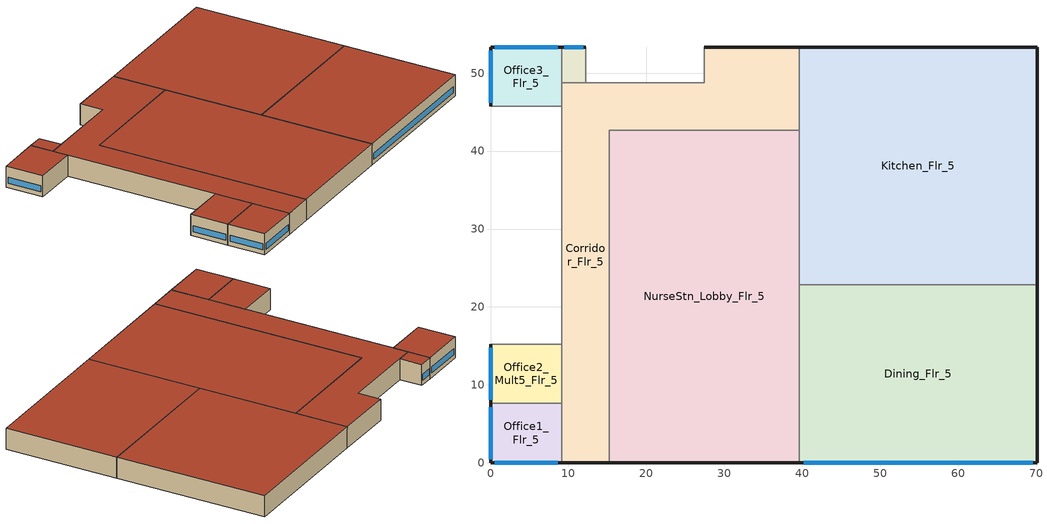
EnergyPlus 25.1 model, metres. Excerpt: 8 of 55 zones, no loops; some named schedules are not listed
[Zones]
Corridor_Flr_5
 floor adiabatic (int_slab_floor): 9.14,0 9.14,48.77 27.43,48.77 27.43,53.34 39.62,53.34 39.62,42.67 15.24,42.67 15.24,0 z17.07
 wall outside (nonres_ext_wall_top): 39.62,53.34 27.43,53.34 / 9.14,0 15.24,0 z17.07:21.34
 wall to NurseStn_Lobby_Flr_5 (int_wall): 15.24,0 15.24,42.67 z17.07:21.34
 wall to NurseStn_Lobby_Flr_5 (Air_Wall): 15.24,42.67 39.62,42.67 z17.07:21.34
 wall adiabatic (int_wall): 27.43,53.34 27.43,48.77 9.14,48.77 9.14,0 z17.07:21.34
 wall to Kitchen_Flr_5 (int_wall): 39.62,42.67 39.62,53.34 z17.07:21.34
 roof outside (nonres_roof): 9.14,0 15.24,0 15.24,42.67 39.62,42.67 39.62,53.34 27.43,53.34 27.43,48.77 9.14,48.77 z21.34
Dining_Flr_5
 floor adiabatic (int_slab_floor): 39.62,0 39.62,22.86 70.1,22.86 70.1,0 z17.07
 wall outside (nonres_ext_wall_top): 39.62,0 70.1,0 70.1,22.86 z17.07:21.34
 wall to Kitchen_Flr_5 (int_wall): 70.1,22.86 39.62,22.86 z17.07:21.34
 wall to NurseStn_Lobby_Flr_5 (int_wall): 39.62,22.86 39.62,0 z17.07:21.34
 window (NonresWindow_U_0.45_SHGC_East_0.25): 40.2,0 69.53,0 z17.99:19.21
 roof outside (nonres_roof): 39.62,0 70.1,0 70.1,22.86 39.62,22.86 z21.34
Kitchen_Flr_5
 floor adiabatic (int_slab_floor): 70.1,53.34 70.1,22.86 39.62,22.86 39.62,53.34 z17.07
 wall outside (nonres_ext_wall_top): 70.1,22.86 70.1,53.34 39.62,53.34 z17.07:21.34
 wall to NurseStn_Lobby_Flr_5 (int_wall): 39.62,42.67 39.62,22.86 z17.07:21.34
 roof outside (nonres_roof): 39.62,53.34 39.62,22.86 70.1,22.86 70.1,53.34 z21.34
NurseStn_Lobby_Flr_5
 floor adiabatic (int_slab_floor): 15.24,0 15.24,42.67 39.62,42.67 39.62,0 z17.07
 wall outside (nonres_ext_wall_top): 15.24,0 39.62,0 z17.07:21.34
 roof outside (nonres_roof): 15.24,0 39.62,0 39.62,42.67 15.24,42.67 z21.34
Office1_Flr_5
 floor adiabatic (int_slab_floor): 9.14,7.62 9.14,0 0,0 0,7.62 z17.07
 wall outside (nonres_ext_wall_top): 0,7.62 0,0 9.14,0 z17.07:21.34
 wall adiabatic (int_wall): 9.14,0 9.14,7.62 0,7.62 z17.07:21.34
 window (NonresWindow_U_0.45_SHGC_East_0.25): 0.55,0 8.6,0 z17.99:19.21
 window (NonresWindow_U_0.45_SHGC_South_0.25): 0,7.16 0,0.46 z17.99:19.21
 roof outside (nonres_roof): 0,7.62 0,0 9.14,0 9.14,7.62 z21.34
Office2_Mult5_Flr_5
 floor adiabatic (int_slab_floor): 9.14,15.24 9.14,7.62 0,7.62 0,15.24 z17.07
 wall outside (nonres_ext_wall_top): 0,15.24 0,7.62 z17.07:21.34
 wall adiabatic (int_wall): 0,7.62 9.14,7.62 9.14,15.24 0,15.24 z17.07:21.34
 window (NonresWindow_U_0.45_SHGC_South_0.25): 0,14.78 0,8.08 z17.99:19.21
 roof outside (nonres_roof): 0,15.24 0,7.62 9.14,7.62 9.14,15.24 z21.34
Office3_Flr_5
 floor adiabatic (int_slab_floor): 9.14,53.34 9.14,45.72 0,45.72 0,53.34 z17.07
 wall outside (nonres_ext_wall_top): 9.14,53.34 0,53.34 0,45.72 z17.07:21.34
 wall adiabatic (int_wall): 0,45.72 9.14,45.72 9.14,53.34 z17.07:21.34
 window (NonresWindow_U_0.45_SHGC_West_0.25): 8.6,53.34 0.55,53.34 z17.99:19.21
 window (NonresWindow_U_0.45_SHGC_South_0.25): 0,52.88 0,46.18 z17.99:19.21
 roof outside (nonres_roof): 0,53.34 0,45.72 9.14,45.72 9.14,53.34 z21.34
Office4_Mult6_Flr_5
 floor adiabatic (int_slab_floor): 12.19,53.34 12.19,48.77 9.14,48.77 9.14,53.34 z17.07
 wall outside (nonres_ext_wall_top): 12.19,53.34 9.14,53.34 z17.07:21.34
 wall adiabatic (int_wall): 9.14,53.34 9.14,48.77 12.19,48.77 12.19,53.34 z17.07:21.34
 window (NonresWindow_U_0.45_SHGC_West_0.25): 11.88,53.34 9.45,53.34 z17.99:19.21
 roof outside (nonres_roof): 9.14,53.34 9.14,48.77 12.19,48.77 12.19,53.34 z21.34
[Building]
Hospital: Loads convergence tolerance value=0.04; Maximum number of warmup days=25; Minimum number of warmup days=6; North axis=-90; Solar distribution=FullInteriorAndExterior; Temperature convergence tolerance value=0.2; Terrain=City
[Site:GroundTemperature:FCfactorMethod]
January ground temperature=16; February ground temperature=11.9; March ground temperature=7.7; April ground temperature=4; May ground temperature=7.9; June ground temperature=13.8; July ground temperature=17.2; August ground temperature=20.8; September ground temperature=24.8; October ground temperature=26.1; November ground temperature=26.5; December ground temperature=22.5
[Site:Location]
Atlanta-Hartsfield.Jackson.Intl.AP_GA_USA WMO=722190: Elevation=313; Latitude=33.64; Longitude=-84.43; Time zone=-5
[Site:WaterMainsTemperature]
Annual average outdoor air temperature=16.6; Calculation method=Correlation; Maximum difference in monthly average outdoor air temperatures=22.5
[SizingPeriod:DesignDay] Barometric pressure=97621; Day of month=21; Daylight saving time indicator=No; Dry bulb temperature range modifier type=DefaultMultipliers; Humidity condition type=WetBulb; Rain indicator=No; Snow indicator=No
Name | Ashrae clear sky optical depth for beam irradiance taub | Ashrae clear sky optical depth for diffuse irradiance taud | Daily dry bulb temperature range | Day type | Maximum dry bulb temperature | Month | Solar model indicator | Wetbulb or dewpoint at maximum dry bulb | Wind direction | Wind speed | Sky clearness
Atlanta-Hartsfield.Jackson.Intl.AP_GA_USA Ann Clg .4% Condns DB=>MWB | 0.556 | 1.779 | 9.5 | SummerDesignDay | 34.4 | 7 | ASHRAETau | 23.5 | 300 | 4
Atlanta-Hartsfield.Jackson.Intl.AP_GA_USA Ann Htg 99.6% Condns DB |  |  | 0 | WinterDesignDay | -6.3 | 1 | ASHRAEClearSky | -6.3 | 320 | 5.3 | 0
[Construction]
Air_Wall: Air_Wall_Material
InteriorFurnishings: Std Wood 6inch
NonresWindow_U_0.45_SHGC_East_0.25: Nonres Window Glazing Layer East
NonresWindow_U_0.45_SHGC_South_0.25: Nonres Window Glazing Layer South
NonresWindow_U_0.45_SHGC_West_0.25: Nonres Window Glazing Layer West
int_slab_floor: 100mm Normalweight concrete floor, CP02 CARPET PAD
int_wall: G01 13mm gypsum board, G01 13mm gypsum board
nonres_ext_wall_top: 200mm Normalweight concrete wall, Nonres_Exterior_Wall_Insulation_top, G01 13mm gypsum board
nonres_roof: F13 Built-up roofing, Nonres_Roof_Insulation, F08 Metal surface
[Material]
Name | Conductivity | Density | Roughness | Specific heat | Thickness | Solar absorptance | Thermal absorptance | Visible absorptance
100mm Normalweight concrete floor | 2.31 | 2322 | MediumRough | 832 | 0.1016
200mm Normalweight concrete wall | 2.31 | 2322 | MediumRough | 832 | 0.2032
F08 Metal surface | 45.28 | 7824 | Smooth | 500 | 0.0008
F13 Built-up roofing | 0.16 | 1120 | Rough | 1460 | 0.0095 | 0.45 | 0.75
G01 13mm gypsum board | 0.16 | 800 | Smooth | 1090 | 0.0127 | 0.7 | 0.9 | 0.5
Std Wood 6inch | 0.12 | 540 | MediumSmooth | 1210 | 0.15 | 0.7 | 0.9 | 0.7
[Material:NoMass] Solar absorptance=0.7; Thermal absorptance=0.9
Name | Roughness | Thermal resistance | Visible absorptance
Air_Wall_Material | Rough | 0.207949
CP02 CARPET PAD | VeryRough | 0.21648 | 0.8
Nonres_Exterior_Wall_Insulation_top | MediumSmooth | 0.761607 | 0.7
Nonres_Roof_Insulation | MediumSmooth | 4.31889 | 0.7
[WindowMaterial:SimpleGlazingSystem] Solar heat gain coefficient=0.25; U factor=2.555217; Visible transmittance=0.275
Nonres Window Glazing Layer East; Nonres Window Glazing Layer South; Nonres Window Glazing Layer West
[Daylighting:Controls] Availability schedule=DaylightAvailSch; Daylighting method=SplitFlux; Lighting control type=Stepped; Maximum allowable discomfort glare index=22; Minimum input power fraction for continuous or continuousoff dimming control=0.3; Minimum light output fraction for continuous or continuousoff dimming control=0.2; Number of stepped control steps=3; Probability lighting will be reset when needed in manual stepped control=1
Name | Daylighting reference point name 1 | Fraction of lights controlled by reference point 1 | Illuminance setpoint at reference point 1 | Glare calculation azimuth angle of view direction clockwise from zone y axis | Glare calculation daylighting reference point | Zone or space | Daylighting reference point name 2 | Fraction of lights controlled by reference point 2 | Illuminance setpoint at reference point 2
Dining_Flr_5_DaylCtrl | Dining_Flr_5_DaylRefPt1 | 0.19 | 215 | 0 | Dining_Flr_5_DaylRefPt1 | Dining_Flr_5
Office1_Flr_5_DaylCtrl | Office1_Flr_5_DaylRefPt1 | 0.56 | 377 | 270 | Office1_Flr_5_DaylRefPt1 | Office1_Flr_5 | Office1_Flr_5_DaylRefPt2 | 0.21 | 377
Office2_Mult5_Flr_5_DaylCtrl | Office2_Mult5_Flr_5_DaylRefPt1 | 0.47 | 377 | 0 | Office2_Mult5_Flr_5_DaylRefPt1 | Office2_Mult5_Flr_5
Office3_Flr_5_DaylCtrl | Office3_Flr_5_DaylRefPt1 | 0.56 | 377 | 0 | Office3_Flr_5_DaylRefPt1 | Office3_Flr_5 | Office3_Flr_5_DaylRefPt2 | 0.21 | 377
Office4_Mult6_Flr_5_DaylCtrl | Office4_Mult6_Flr_5_DaylRefPt1 | 0.94 | 377 | 0 | Office4_Mult6_Flr_5_DaylRefPt1 | Office4_Mult6_Flr_5
[ElectricEquipment] Design level calculation method=EquipmentLevel; Fraction latent=0; Fraction lost=0
Name | Design level | End use subcategory | Fraction radiant | Schedule | Zone or zonelist or space or spacelist
Dining_Flr_5_MiscPlug_Equip | 7497.28 | MiscPlug | 0.5 | BLDG_EQUIP_EXTD_SCH | Dining_Flr_5
Kitchen_Flr_5_MiscPlug_Equip | 74972.8 | Cooking | 0.5 | BLDG_EQUIP_EXTD_SCH | Kitchen_Flr_5
Kitchen_Flr_5_Reach-in-Freezer | 915 | ReachInFreezer | 0.25 | Always_on | Kitchen_Flr_5
Kitchen_Flr_5_Reach-in-Refrigerator | 855 | ReachInRefrigerator | 0.25 | Always_on | Kitchen_Flr_5
NurseStn_Lobby_Flr_5_MiscPlug_Equip | 11643.4 | MiscPlug | 0.5 | BLDG_EQUIP_SCH | NurseStn_Lobby_Flr_5
Office1_Flr_5_MiscPlug_Equip | 749.9243 | MiscPlug | 0.5 | BLDG_EQUIP_SCH | Office1_Flr_5
Office2_Mult5_Flr_5_MiscPlug_Equip | 749.7275 | MiscPlug | 0.5 | BLDG_EQUIP_SCH | Office2_Mult5_Flr_5
Office3_Flr_5_MiscPlug_Equip | 749.7275 | MiscPlug | 0.5 | BLDG_EQUIP_SCH | Office3_Flr_5
Office4_Mult6_Flr_5_MiscPlug_Equip | 149.9455 | MiscPlug | 0.5 | BLDG_EQUIP_SCH | Office4_Mult6_Flr_5
[Exterior:FuelEquipment] Fuel use type=Electricity
Name | Design level | End use subcategory | Schedule
Elevator_Lift_Running | 399011 | ElevatorLift | elevator_running_sch
Elevator_Lift_Standby | 12800 | ElevatorLift | elevator_standby_sch
Elevators_Lights_Fan | 501 | ElevatorLightsFan | ELEV_LIGHT_FAN_SCH_ADD_DF
[Exterior:Lights]
Exterior_Lights: Control option=AstronomicalClock; Design level=10551.7; End use subcategory=General; Schedule=Exterior_Lgt_ALWAYS_ON
[GasEquipment]
Kitchen_Flr_5_MiscPlugGas_Equip: Design level=149946; Design level calculation method=EquipmentLevel; End use subcategory=Cooking; Fraction latent=0; Fraction lost=0; Fraction radiant=0.5; Schedule=BLDG_EQUIP_EXTD_SCH; Zone or zonelist or space or spacelist=Kitchen_Flr_5
[InternalMass] Construction=InteriorFurnishings
Name | Zone or zonelist | Surface area
Corridor_Flr_5_InternalMass_1 | Corridor_Flr_5 | 1003.35
Dining_Flr_5_InternalMass_1 | Dining_Flr_5 | 1393.55
Kitchen_Flr_5_InternalMass_1 | Kitchen_Flr_5 | 1858.06
NurseStn_Lobby_Flr_5_InternalMass_1 | NurseStn_Lobby_Flr_5 | 2081.03
Office1_Flr_5_InternalMass_1 | Office1_Flr_5 | 139.3911
Office2_Mult5_Flr_5_InternalMass_1 | Office2_Mult5_Flr_5 | 139.3546
Office3_Flr_5_InternalMass_1 | Office3_Flr_5 | 139.3546
Office4_Mult6_Flr_5_InternalMass_1 | Office4_Mult6_Flr_5 | 27.8709
[Lights] Design level calculation method=Watts/Area; End use subcategory=LightsWired; Fraction radiant=0.7; Fraction replaceable=1; Fraction visible=0.2; Return air fraction=0; Return air fraction calculated from plenum temperature=No
Name | Schedule | Watts per floor area | Zone or zonelist or space or spacelist
Corridor_Flr_5_Lights | ltg_sch4_corridor | 9.58729 | Corridor_Flr_5
Dining_Flr_5_Lights | ltg_sch14_dining | 6.78126 | Dining_Flr_5
Kitchen_Flr_5_Lights | ltg_sch15_kitchen | 11.40973 | Kitchen_Flr_5
NurseStn_Lobby_Flr_5_Lights | ltg_sch9_nursestn_lobby2 | 9.94584 | NurseStn_Lobby_Flr_5
Office1_Flr_5_Lights | ltg_sch_office1_flr_5 | 9.81668 | Office1_Flr_5
Office2_Mult5_Flr_5_Lights | ltg_sch1_office | 10.01043 | Office2_Mult5_Flr_5
Office3_Flr_5_Lights | ltg_sch1_office | 10.01043 | Office3_Flr_5
Office4_Mult6_Flr_5_Lights | ltg_sch1_office | 10.01043 | Office4_Mult6_Flr_5
[People] Activity level schedule=ACTIVITY_SCH; Air velocity schedule=AIR_VELO_SCH; Clothing insulation calculation method=ClothingInsulationSchedule; Clothing insulation schedule=CLOTHING_SCH; Enable ashrae 55 comfort warnings=No; Fraction radiant=0.3; Mean radiant temperature calculation type=EnclosureAveraged; Number of people calculation method=People; Sensible heat fraction=Autocalculate; Thermal comfort model 1 type=Fanger; Work efficiency schedule=WORK_EFF_SCH
Name | Number of people | Number of people schedule | Zone or zonelist or space or spacelist
Corridor_Flr_5 | 5.3981 | BLDG_OCC_EXTD_SCH | Corridor_Flr_5
Dining_Flr_5 | 74.9725 | BLDG_OCC_EXTD_SCH | Dining_Flr_5
Kitchen_Flr_5 | 49.9818 | BLDG_OCC_EXTD_SCH | Kitchen_Flr_5
NurseStn_Lobby_Flr_5 | 14.9279 | BLDG_OCC_SCH | NurseStn_Lobby_Flr_5
Office1_Flr_5 | 5.2498 | BLDG_OCC_SCH | Office1_Flr_5
Office2_Mult5_Flr_5 | 5.2483 | BLDG_OCC_SCH | Office2_Mult5_Flr_5
Office3_Flr_5 | 5.2483 | BLDG_OCC_SCH | Office3_Flr_5
Office4_Mult6_Flr_5 | 1.05 | BLDG_OCC_SCH | Office4_Mult6_Flr_5
[Zone] Ceiling height=4.2683; Floor area=Autocalculate; Part of total floor area=Yes; Type=1
Name | Multiplier | Volume
Corridor_Flr_5 | 1 | 2141.32
Dining_Flr_5 | 1 | 2974.04
Kitchen_Flr_5 | 1 | 3965.37
NurseStn_Lobby_Flr_5 | 1 | 4441.23
Office1_Flr_5 | 1 | 297.5
Office2_Mult5_Flr_5 | 5 | 297.41
Office3_Flr_5 | 1 | 297.41
Office4_Mult6_Flr_5 | 6 | 59.5
[ZoneInfiltration:DesignFlowRate] Constant term coefficient=0; Design flow rate calculation method=Flow/ExteriorWallArea; Flow rate per exterior surface area=0.000256308; Schedule=INFIL_SCH_PNNL; Temperature term coefficient=0; Velocity squared term coefficient=0; Velocity term coefficient=0.224
Name | Zone or zonelist or space or spacelist
Corridor_Flr_5_Infiltration | Corridor_Flr_5
Dining_Flr_5_Infiltration | Dining_Flr_5
Kitchen_Flr_5_Infiltration | Kitchen_Flr_5
NurseStn_Lobby_Flr_5_Infiltration | NurseStn_Lobby_Flr_5
Office1_Flr_5_Infiltration | Office1_Flr_5
Office2_Mult5_Flr_5_Infiltration | Office2_Mult5_Flr_5
Office3_Flr_5_Infiltration | Office3_Flr_5
Office4_Mult6_Flr_5_Infiltration | Office4_Mult6_Flr_5
[Schedule:Compact]
ACTIVITY_SCH: Through: 12/31, For: AllDays, Until: 24:00, 120
AIR_VELO_SCH: Through: 12/31, For: AllDays, Until: 24:00, 0.2
ALWAYS_ON; Exterior_Lgt_ALWAYS_ON: Through: 12/31, For: AllDays, Until: 24:00, 1
BLDG_EQUIP_EXTD_SCH: Through: 12/31, For: Weekdays, Until: 07:00, 0.4, Until: 08:00, 0.7, Until: 16:00, 0.9, Until: 23:00, 0.6, Until: 24:00, 0.4, For: SummerDesignDay, Until: 24:00, 1, For: WinterDesignDay, Until: 24:00, 0, For: Saturday, Until: 07:00, 0.4, Until: 08:00, 0.5, Until: 18:00, 0.65, Until: 24:00, 0.4, For: Sunday Holidays AllOtherDays, Until: 08:00, 0.4, Until: 16:00, 0.6, Until: 24:00, 0.4
BLDG_EQUIP_SCH: Through: 12/31, For: Weekdays, Until: 07:00, 0.349268, Until: 08:00, 0.681801, Until: 16:00, 0.876602, Until: 22:00, 0.584401, Until: 23:00, 0.523902, Until: 24:00, 0.349268, For: SummerDesignDay, Until: 24:00, 1, For: WinterDesignDay, Until: 24:00, 0, For: Saturday, Until: 07:00, 0.349268, Until: 08:00, 0.487001, Until: 18:00, 0.633101, Until: 24:00, 0.349268, For: Sunday Holidays AllOtherDays, Until: 08:00, 0.261951, Until: 16:00, 0.349268, Until: 24:00, 0.261951
CLOTHING_SCH: Through: 04/30, For: AllDays, Until: 24:00, 1, Through: 09/30, For: AllDays, Until: 24:00, 0.5, Through: 12/31, For: AllDays, Until: 24:00, 1
DaylightAvailSch: Through: 12/31, For: SummerDesignDay WinterDesignDay, Until: 24:00, 0, For: AllOtherDays, Until: 24:00, 1
ELEV_LIGHT_FAN_SCH_ADD_DF: Through: 12/31, For: SummerDesignDay, Until: 24:00, 1, For: WinterDesignDay, Until: 24:00, 0.2, For: Weekdays, Until: 07:00, 0.2, Until: 08:00, 0.5, Until: 09:00, 1, Until: 10:00, 1, Until: 11:00, 1, Until: 12:00, 1, Until: 13:00, 1, Until: 14:00, 1, Until: 15:00, 1, Until: 16:00, 1, Until: 17:00, 1, Until: 18:00, 1, Until: 19:00, 0.52, Until: 20:00, 0.52, Until: 21:00, 0.52, Until: 22:00, 0.28, Until: 24:00, 0.2, For: Saturday, Until: 07:00, 0.2, Until: 08:00, 0.4, Until: 09:00, 0.46, Until: 10:00, 0.7, Until: 11:00, 0.7, Until: 12:00, 0.7, Until: 13:00, 0.51, Until: 14:00, 0.51, Until: 15:00, 0.51, Until: 16:00, 0.51, Until: 17:00, 0.51, Until: 18:00, 0.25, Until: 24:00, 0.2, For: AllOtherDays, Until: 08:00, 0.2, Until: 16:00, 0.4, Until: 24:00, 0.2
elevator_running_sch: Through: 12/31, For: SummerDesignDay, Until: 24:00, 0.13681, For: WinterDesignDay, Until: 24:00, 0.02513, For: Weekdays, Until: 01:00, 0.02513, Until: 02:00, 0.02513, Until: 03:00, 0.02513, Until: 04:00, 0.02513, Until: 05:00, 0.02513, Until: 06:00, 0.02513, Until: 07:00, 0.0603, Until: 08:00, 0.13681, Until: 09:00, 0.13681, Until: 10:00, 0.0603, Until: 11:00, 0.0603, Until: 12:00, 0.13681, Until: 13:00, 0.0603, Until: 14:00, 0.0603, Until: 15:00, 0.0603, Until: 16:00, 0.0603, Until: 17:00, 0.13681, Until: 18:00, 0.13681, Until: 19:00, 0.13681, Until: 20:00, 0.0603, Until: 21:00, 0.02513, Until: 22:00, 0.02513, Until: 23:00, 0.02513, Until: 24:00, 0.02513, For: Saturday, Until: 01:00, 0.02513, Until: 02:00, 0.02513, Until: 03:00, 0.02513, Until: 04:00, 0.02513, Until: 05:00, 0.02513, Until: 06:00, 0.02513, Until: 07:00, 0.0603, Until: 08:00, 0.13681, Until: 09:00, 0.13681, Until: 10:00, 0.0603, Until: 11:00, 0.0603, Until: 12:00, 0.13681, Until: 13:00, 0.0603, Until: 14:00, 0.0603, Until: 15:00, 0.0603, Until: 16:00, 0.0603, Until: 17:00, 0.13681, Until: 18:00, 0.13681, Until: 19:00, 0.13681, Until: 20:00, 0.0603, Until: 21:00, 0.02513, Until: 22:00, 0.02513, Until: 23:00, 0.02513, Until: 24:00, 0.02513, For: Sunday Holidays AllOtherDays, Until: 01:00, 0.02513, Until: 02:00, 0.02513, Until: 03:00, 0.02513, Until: 04:00, 0.02513, Until: 05:00, 0.02513, Until: 06:00, 0.02513, Until: 07:00, 0.0603, Until: 08:00, 0.13681, Until: 09:00, 0.13681, Until: 10:00, 0.0603, Until: 11:00, 0.0603, Until: 12:00, 0.13681, Until: 13:00, 0.0603, Until: 14:00, 0.0603, Until: 15:00, 0.0603, Until: 16:00, 0.0603, Until: 17:00, 0.13681, Until: 18:00, 0.13681, Until: 19:00, 0.13681, Until: 20:00, 0.0603, Until: 21:00, 0.02513, Until: 22:00, 0.02513, Until: 23:00, 0.02513, Until: 24:00, 0.02513
elevator_standby_sch: Through: 12/31, For: SummerDesignDay, Until: 24:00, 0.95, For: WinterDesignDay, Until: 24:00, 0.72775, For: Weekdays, Until: 01:00, 0.95, Until: 02:00, 0.95, Until: 03:00, 0.95, Until: 04:00, 0.95, Until: 05:00, 0.95, Until: 06:00, 0.95, Until: 07:00, 0.88, Until: 08:00, 0.72775, Until: 09:00, 0.72775, Until: 10:00, 0.88, Until: 11:00, 0.88, Until: 12:00, 0.72775, Until: 13:00, 0.88, Until: 14:00, 0.88, Until: 15:00, 0.88, Until: 16:00, 0.88, Until: 17:00, 0.72775, Until: 18:00, 0.72775, Until: 19:00, 0.72775, Until: 20:00, 0.88, Until: 21:00, 0.95, Until: 22:00, 0.95, Until: 23:00, 0.95, Until: 24:00, 0.95, For: Saturday, Until: 01:00, 0.95, Until: 02:00, 0.95, Until: 03:00, 0.95, Until: 04:00, 0.95, Until: 05:00, 0.95, Until: 06:00, 0.95, Until: 07:00, 0.88, Until: 08:00, 0.72775, Until: 09:00, 0.72775, Until: 10:00, 0.88, Until: 11:00, 0.88, Until: 12:00, 0.72775, Until: 13:00, 0.88, Until: 14:00, 0.88, Until: 15:00, 0.88, Until: 16:00, 0.88, Until: 17:00, 0.72775, Until: 18:00, 0.72775, Until: 19:00, 0.72775, Until: 20:00, 0.88, Until: 21:00, 0.95, Until: 22:00, 0.95, Until: 23:00, 0.95, Until: 24:00, 0.95, For: Sunday Holidays AllOtherDays, Until: 01:00, 0.95, Until: 02:00, 0.95, Until: 03:00, 0.95, Until: 04:00, 0.95, Until: 05:00, 0.95, Until: 06:00, 0.95, Until: 07:00, 0.88, Until: 08:00, 0.72775, Until: 09:00, 0.72775, Until: 10:00, 0.88, Until: 11:00, 0.88, Until: 12:00, 0.72775, Until: 13:00, 0.88, Until: 14:00, 0.88, Until: 15:00, 0.88, Until: 16:00, 0.88, Until: 17:00, 0.72775, Until: 18:00, 0.72775, Until: 19:00, 0.72775, Until: 20:00, 0.88, Until: 21:00, 0.95, Until: 22:00, 0.95, Until: 23:00, 0.95, Until: 24:00, 0.95
ltg_sch1_office: Through: 12/31, For: SummerDesignDay, Until: 24:00, 1, For: WinterDesignDay, Until: 24:00, 0, For: Weekdays, Until: 7:00, 0.0625, Until: 8:00, 0.3125, Until: 16:00, 0.5625, Until: 23:00, 0.1875, Until: 24:00, 0.0625, For: Saturday, Until: 7:00, 0.0625, Until: 8:00, 0.125, Until: 18:00, 0.25, Until: 24:00, 0.0625, For: AllOtherDays, Until: 8:00, 0.03125, Until: 16:00, 0.0625, Until: 24:00, 0.03125
ltg_sch4_corridor: Through: 12/31, For: SummerDesignDay, Until: 24:00, 1, For: WinterDesignDay, Until: 24:00, 0, For: Weekdays, Until: 8:00, 0.46767, Until: 16:00, 0.84181, Until: 24:00, 0.46767, For: Saturday, Until: 8:00, 0.46767, Until: 18:00, 0.74828, Until: 24:00, 0.46767, For: AllOtherDays, Until: 8:00, 0.46767, Until: 16:00, 0.65474, Until: 24:00, 0.46767
ltg_sch9_nursestn_lobby2: Through: 12/31, For: SummerDesignDay, Until: 24:00, 1, For: WinterDesignDay, Until: 24:00, 0, For: Weekdays, Until: 8:00, 0.425, Until: 16:00, 0.765, Until: 24:00, 0.425, For: Saturday, Until: 8:00, 0.425, Until: 18:00, 0.68, Until: 24:00, 0.425, For: AllOtherDays, Until: 8:00, 0.425, Until: 16:00, 0.595, Until: 24:00, 0.425
ltg_sch14_dining; ltg_sch15_kitchen: Through: 12/31, For: SummerDesignDay, Until: 24:00, 1, For: WinterDesignDay, Until: 24:00, 0, For: Weekdays, Until: 8:00, 0.5, Until: 16:00, 0.9, Until: 24:00, 0.5, For: Saturday, Until: 8:00, 0.5, Until: 18:00, 0.8, Until: 24:00, 0.5, For: AllOtherDays, Until: 8:00, 0.5, Until: 16:00, 0.7, Until: 24:00, 0.5
ltg_sch_office1_flr_5: Through: 12/31, For: SummerDesignDay, Until: 24:00, 1, For: WinterDesignDay, Until: 24:00, 0, For: Weekdays, Until: 7:00, 0.06813, Until: 8:00, 0.34063, Until: 16:00, 0.61313, Until: 23:00, 0.20438, Until: 24:00, 0.06813, For: Saturday, Until: 7:00, 0.06813, Until: 8:00, 0.13625, Until: 18:00, 0.2725, Until: 24:00, 0.06813, For: AllOtherDays, Until: 8:00, 0.03406, Until: 16:00, 0.06813, Until: 24:00, 0.03406
